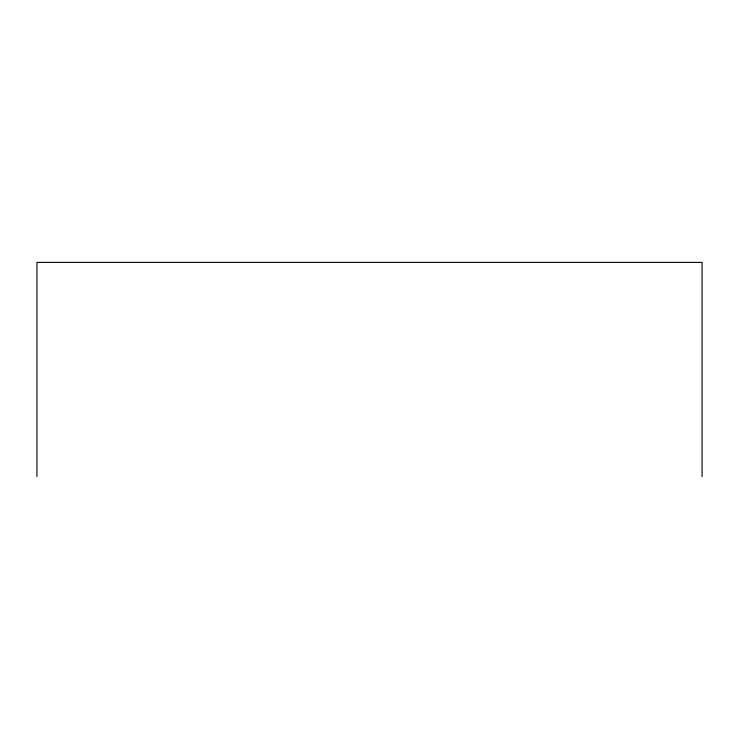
<?xml version="1.0" encoding="UTF-8"?>
<svg xmlns="http://www.w3.org/2000/svg" width="739" height="739" viewBox="0 0 739 739"><rect width="100%" height="100%" fill="white"/><g stroke="black" fill="none" stroke-linecap="round" stroke-linejoin="round"><path stroke-width="1.11" d="M702.05 476.618L702.05 262.382L36.95 262.382L36.95 476.618"/></g></svg>
